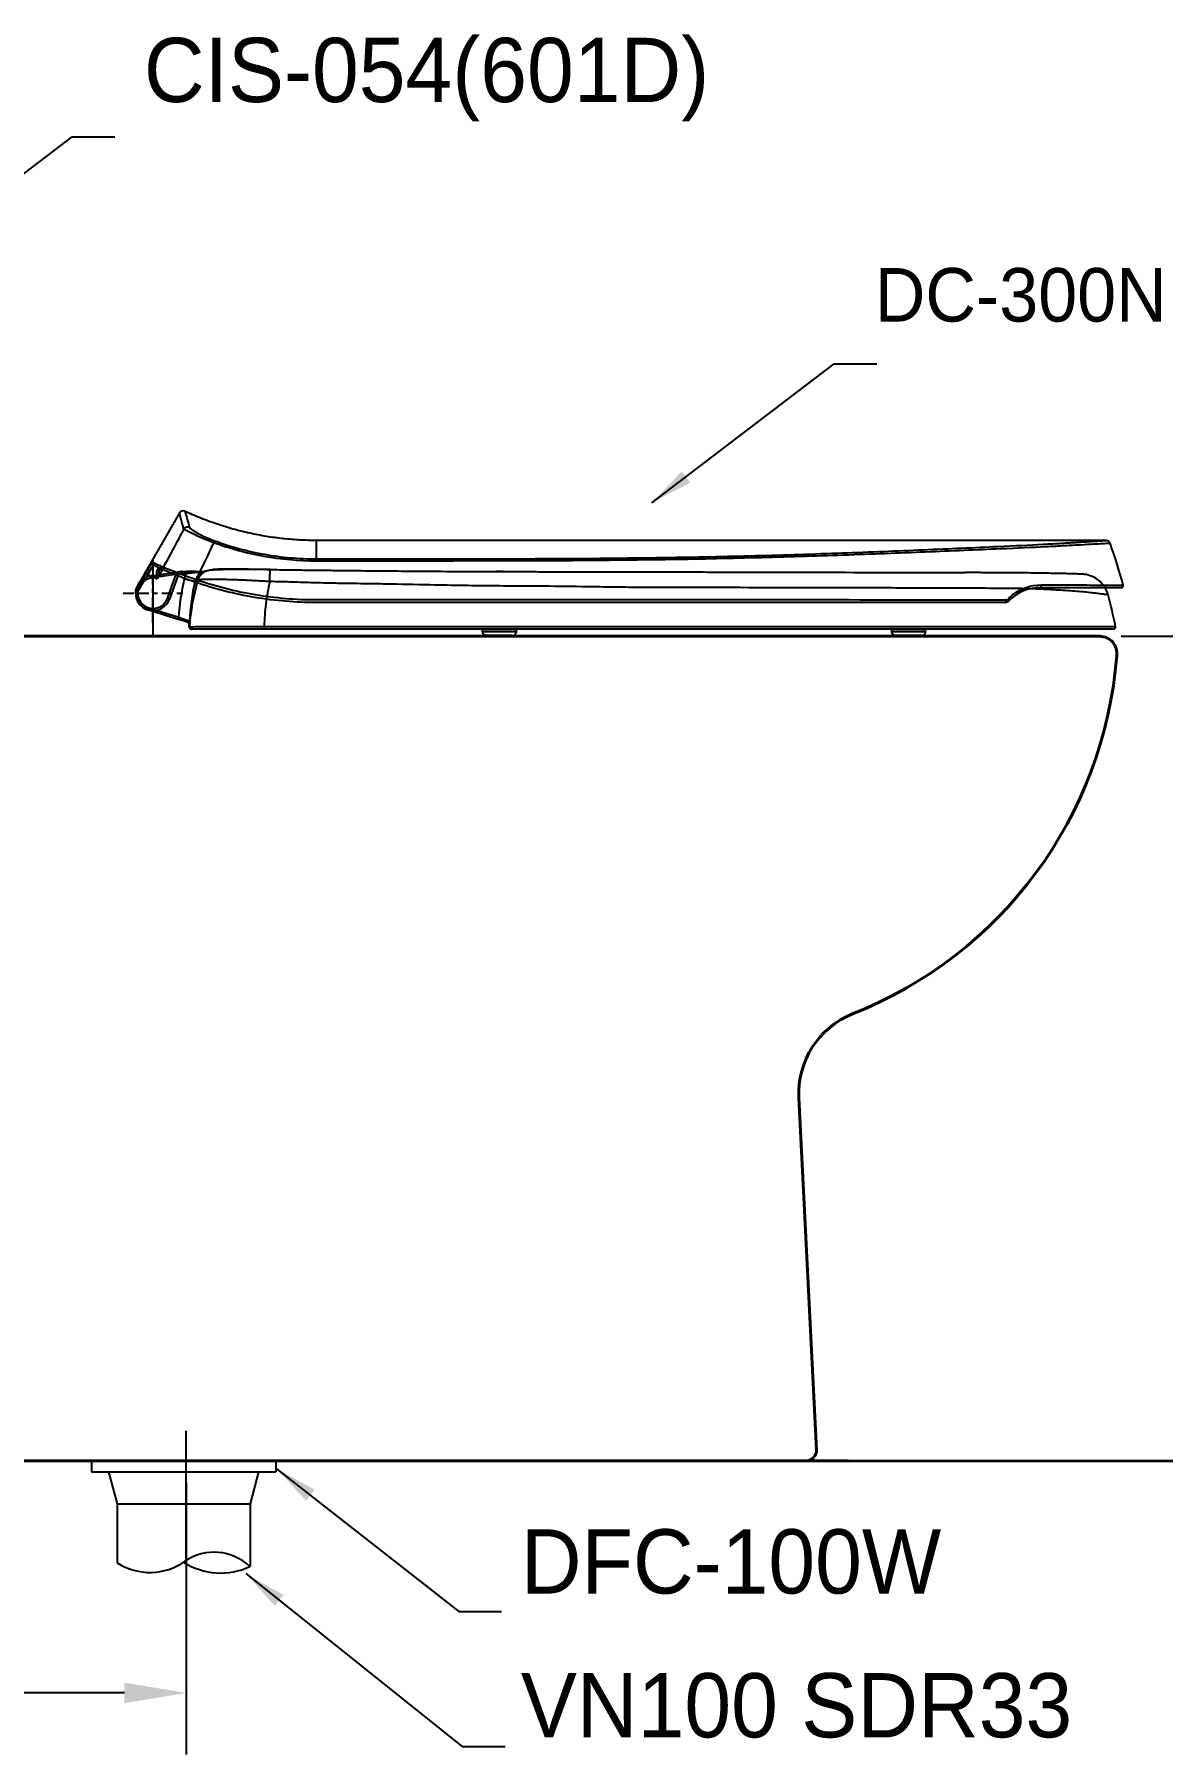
# Model space of a CAD drawing. Extents: x 66517 to 68943, y 58119 to 61550.
# Drawn here: x 67323 to 67850, y 59072 to 59875 of the extents above; entities that cross this region are included whole.
import ezdxf

# ---------------------------------------------------------------- set-up
doc = ezdxf.new("R2010")
doc.units = 0
doc.header["$MEASUREMENT"] = 0
doc.linetypes.add('BORDER', pattern=[18, 5, -2, 5, -2, 2, -2])
doc.layers.get('Defpoints').update_dxf_attribs({"linetype": 'CONTINUOUS'})
for name, color, linetype in [('1', 7, 'CONTINUOUS'), ('Dim', 4, 'CONTINUOUS'), ('MAIN', 7, 'CONTINUOUS')]:
    doc.layers.add(name, color=color, linetype=linetype)
for name, color, linetype, lineweight in [('AM_4', 40, 'CONTINUOUS', 13), ('AM_6', 2, 'CONTINUOUS', 30), ('OUTLINE', 11, 'CONTINUOUS', 40), ('Y', 202, 'CONTINUOUS', 35)]:
    doc.layers.add(name, color=color, linetype=linetype, lineweight=lineweight)
doc.styles.add('h', font='', dxfattribs={"height": 30})
doc.styles.get("Standard").update_dxf_attribs({"font": 'txt.shx', "bigfont": 'ghs.shx'})
doc.styles.get('h').set_extended_font_data('Haansoft Batang')
doc.dimstyles.new('SERIM', dxfattribs={"dimscale": 10, "dimtxt": 3, "dimasz": 2, "dimexe": 1, "dimexo": 1.5, "dimgap": 1, "dimtad": 1, "dimtoh": 1, "dimdec": 0, "dimdsep": 46, "dimtxsty": 'h', "dimcen": -0.3, "dimclrt": 2, "dimadec": 0, "dimazin": 0, "dimtfac": 1, "dimtdec": 0, "dimtmove": 1, "dimatfit": 3, "dimfxl": 0, "dimtolj": 1, "dimtzin": 0, "dimarcsym": 0})
doc.dimstyles.get("Standard").update_dxf_attribs({"dimtxt": 0.18, "dimasz": 0.18, "dimexe": 0.18, "dimexo": 0.0625, "dimgap": 0.09, "dimtad": 0, "dimtih": 1, "dimtoh": 1, "dimdec": 4, "dimzin": 0, "dimdsep": 46, "dimtxsty": 'Standard', "dimcen": 0.09, "dimadec": 0, "dimazin": 0, "dimtfac": 1, "dimtdec": 4, "dimtofl": 0, "dimtmove": 0, "dimatfit": 0, "dimfxl": 0, "dimtolj": 1, "dimtzin": 0, "dimarcsym": 0})

# ---------------------------------------------------------------- blocks, each defined once
blk = doc.blocks.new('*D9')
at = {"layer": 'Defpoints', "color": 0}
for p in [(67088.65, 59208.66), (67394.12, 59208.66), (67394.12, 59100.36)]:
    blk.add_point(p, dxfattribs=at)
at = {"layer": 'Dim', "color": 0, "lineweight": -2}
for p, q in [((67088.65, 59198.66), (67088.65, 59071.56)), ((67394.12, 59198.66), (67394.12, 59071.56)), ((67117.45, 59100.36), (67172.18, 59100.36)), ((67365.32, 59100.36), (67310.58, 59100.36))]:
    blk.add_line(p, q, dxfattribs=at)
at = {"layer": 'Dim', "color": 0}
for points in [[(67117.45, 59105.16), (67117.45, 59095.56), (67088.65, 59100.36)], [(67365.32, 59105.16), (67365.32, 59095.56), (67394.12, 59100.36)]]:
    blk.add_solid(points, dxfattribs=at)
at = {"layer": 'Dim', "color": 0, "insert": (67241.38, 59100.36), "char_height": 40, "attachment_point": 5}
blk.add_mtext('\\A1;305', dxfattribs=at)
blk = doc.blocks.new('*D17')
at = {"layer": 'Defpoints', "color": 0}
for p in [(67820.65, 59593.66), (67820.65, 59208.66), (67908.93, 59208.66)]:
    blk.add_point(p, dxfattribs=at)
at = {"layer": 'Dim', "color": 0, "lineweight": -2}
for p, q in [((67830.65, 59593.66), (67937.73, 59593.66)), ((67908.93, 59564.86), (67908.93, 59430.76)), ((67908.93, 59237.46), (67908.93, 59371.56)), ((67830.65, 59208.66), (67937.73, 59208.66))]:
    blk.add_line(p, q, dxfattribs=at)
at = {"layer": 'Dim', "color": 0}
for points in [[(67904.13, 59564.86), (67913.73, 59564.86), (67908.93, 59593.66)], [(67904.13, 59237.46), (67913.73, 59237.46), (67908.93, 59208.66)]]:
    blk.add_solid(points, dxfattribs=at)
at = {"layer": 'Dim', "color": 0, "insert": (67908.93, 59401.16), "char_height": 40, "attachment_point": 5}
blk.add_mtext('\\A1;385', dxfattribs=at)

msp = doc.modelspace()

# ---------------------------------------------------------------- linework, layer by layer
at = {"layer": '1', "color": 7}
for p, q in [((67377.43, 59621.8), (67391.85, 59624)), ((67383.1, 59624.92), (67380.59, 59620.57)), ((67381.89, 59624.83), (67382.02, 59625.04)), ((67394.37, 59623.94), (67394.35, 59622.94)), ((67370.91, 59615.48), (67375.33, 59623.14)), ((67376.2, 59622.64), (67371.78, 59614.98)), ((67376.2, 59622.64), (67375.33, 59623.14)), ((67377.43, 59621.8), (67377.58, 59620.81)), ((67391.92, 59622.99), (67377.58, 59620.81)), ((67385.36, 59611.35), (67389.33, 59622.24)), ((67390.26, 59621.87), (67386.3, 59611)), ((67370.51, 59614.09), (67371.51, 59614.06)), ((67371.78, 59614.98), (67370.91, 59615.48)), ((67386.3, 59611), (67385.36, 59611.35)), ((67376.22, 59606.06), (67376.52, 59607.02)), ((67390.47, 59601.58), (67376.22, 59606.06)), ((67376.52, 59607.02), (67390.77, 59602.54)), ((67390.47, 59601.58), (67390.77, 59602.54)), ((67378.65, 59593.66), (67382.61, 59593.68)), ((67430.57, 59598.24), (67430.57, 59597.05)), ((67778.89, 59594.05), (67778.89, 59594.05))]:
    msp.add_line(p, q, dxfattribs=at)
at = {"layer": '1', "color": 1, "linetype": 'BORDER'}
for p, q in [((67378.65, 59599.92), (67378.65, 59627.66)), ((67378.65, 59599.92), (67378.65, 59627.66)), ((67364.78, 59613.79), (67392.51, 59613.79)), ((67364.78, 59613.79), (67392.51, 59613.79))]:
    msp.add_line(p, q, dxfattribs=at)
at = {"layer": '1', "color": 7}
for centre, radius, start, end in [((67392.77, 59650.18), 2, 65.00848, 149.99122), ((67823.59, 59636.4), 2, 19.48305, 90.00007), ((67378.65, 59613.79), 8.1, 98.66682, 252.54816), ((67378.65, 59613.79), 7.1, 98.66682, 252.54816), ((67455, 59783.85), 179.44, 243.94749, 245.49801), ((67830.62, 59617.32), 1, 270, 15.33094), ((67378.65, 59613.79), 8.14, 177.86097, 340), ((67378.65, 59613.79), 7.14, 177.86097, 340), ((67396.57, 59598.05), 1, 179.40839, 270), ((67827.04, 59598.05), 1, 270, 12.43331)]:
    msp.add_arc(centre, radius, start, end, dxfattribs=at)
for points, degree in [([(67391.04, 59651.18), (67381.06, 59633.9), (67371.08, 59616.62)], 2), ([(67393.08, 59643.7), (67391.71, 59648.67), (67391.03, 59651.16), (67391.03, 59651.16)], 3), ([(67393.61, 59651.97), (67393.61, 59651.97), (67394.28, 59649.49), (67395.62, 59644.52)], 3), ([(67383.63, 59625.89), (67386.51, 59631.27), (67389.3, 59636.52), (67392, 59641.64)], 3), ([(67392, 59641.64), (67392.36, 59642.33), (67392.72, 59643.01), (67393.08, 59643.7)], 3), ([(67405.52, 59634.34), (67403.33, 59629.71), (67401.07, 59624.99), (67398.76, 59620.19)], 3), ([(67406.94, 59637.33), (67406.47, 59636.34), (67406, 59635.34), (67405.52, 59634.34)], 3), ([(67823.59, 59638.4), (67639.3, 59638.4), (67455, 59638.4)], 2), ([(67455.01, 59629.82), (67455.01, 59635.54), (67455, 59638.4), (67455, 59638.4)], 3), ([(67831.58, 59617.58), (67829.78, 59624.15), (67827.74, 59630.65), (67825.47, 59637.07)], 3), ([(67378.37, 59628.21), (67378.41, 59628.27), (67378.44, 59628.3), (67378.45, 59628.3)], 3), ([(67378.45, 59628.3), (67379.22, 59627.92), (67380.93, 59627.09), (67383.63, 59625.89)], 3), ([(67384.08, 59624.47), (67381.38, 59625.68), (67379.66, 59626.52), (67378.88, 59626.9)], 3), ([(67380.71, 59624.65), (67381.14, 59625.33), (67381.4, 59625.7), (67381.43, 59625.68)], 3), ([(67381.43, 59625.68), (67381.63, 59625.59), (67381.89, 59625.47), (67382.22, 59625.32)], 3), ([(67402.95, 59623.93), (67402.34, 59623.63), (67401.74, 59623.33)], 2), ([(67455.01, 59628.76), (67455.01, 59629.35), (67455.01, 59629.76), (67455.01, 59629.82)], 3), ([(67538.93, 59623.89), (67539.93, 59623.89), (67540.92, 59623.88), (67541.92, 59623.88)], 3), ([(67541.92, 59623.88), (67540.92, 59623.88), (67539.93, 59623.89), (67538.93, 59623.89)], 3), ([(67541.92, 59623.88), (67544.37, 59623.87), (67546.81, 59623.87), (67549.26, 59623.86)], 3), ([(67548.32, 59629.9), (67571.47, 59629.92), (67594.6, 59630.11), (67617.46, 59630.45)], 3), ([(67617.72, 59629.42), (67594.8, 59629.07), (67571.55, 59628.88), (67548.32, 59628.85)], 3), ([(67370.51, 59614.09), (67370.55, 59615.04), (67370.78, 59615.89), (67370.78, 59615.89)], 3), ([(67386.64, 59623.36), (67386.65, 59623.36), (67386.66, 59623.35), (67386.67, 59623.35)], 3), ([(67386.67, 59623.35), (67386.78, 59623.3), (67387.08, 59623.17), (67387.59, 59622.96)], 3), ([(67390.77, 59602.54), (67391.14, 59608.55), (67392.02, 59614.51), (67393.4, 59620.38)], 3), ([(67394.35, 59622.94), (67393.54, 59622.96), (67392.73, 59622.98), (67391.92, 59622.99)], 3), ([(67393.4, 59620.38), (67393.61, 59621.28), (67393.93, 59622.13), (67394.35, 59622.94)], 3), ([(67398.27, 59619.24), (67396.84, 59613.16), (67395.98, 59606.96), (67395.68, 59600.73)], 3), ([(67395.82, 59598.12), (67396.33, 59605.48), (67397.63, 59612.75), (67399.64, 59619.78)], 3), ([(67398.54, 59618.8), (67398.67, 59618.76), (67398.8, 59618.71), (67398.93, 59618.67)], 3), ([(67749.64, 59623.41), (67751.43, 59623.41), (67753.21, 59623.41), (67754.97, 59623.4)], 3), ([(67754.97, 59623.4), (67755.95, 59623.4), (67756.93, 59623.4), (67757.88, 59623.4)], 3), ([(67761.04, 59616.09), (67759.18, 59616.1), (67757.31, 59616.1), (67755.41, 59616.11)], 3), ([(67773.66, 59616.04), (67769.56, 59616.05), (67765.36, 59616.07), (67761.04, 59616.09)], 3), ([(67779.95, 59612.95), (67783.87, 59616.12), (67788.56, 59617.65), (67793.27, 59617.65)], 3), ([(67821.9, 59618.06), (67821.39, 59618.66), (67820.82, 59619.22), (67820.2, 59619.73)], 3), ([(67824.53, 59613), (67824.18, 59614.33), (67823.58, 59615.7), (67822.73, 59616.96)], 3), ([(67550.17, 59610.78), (67573.7, 59610.78), (67597.21, 59610.79), (67620.46, 59610.79)], 3), ([(67620.31, 59609.41), (67597.11, 59609.41), (67573.65, 59609.41), (67550.17, 59609.41)], 3), ([(67779.97, 59611.85), (67779.28, 59611.3), (67778.63, 59610.69), (67778.01, 59610.04)], 3), ([(67779.78, 59611.7), (67779.85, 59611.76), (67779.93, 59611.82), (67780, 59611.88)], 3), ([(67828.02, 59598.26), (67826.93, 59603.19), (67825.82, 59608.12), (67824.53, 59613)], 3), ([(67394.91, 59600.19), (67393.79, 59600.54), (67392.15, 59601.05), (67390.47, 59601.58)], 3), ([(67390.77, 59602.54), (67392.16, 59602.03), (67393.53, 59601.52), (67394.46, 59601.18)], 3), ([(67395.61, 59599.2), (67395.63, 59599.63), (67395.32, 59600.06), (67394.91, 59600.19)], 3), ([(67395.06, 59600.14), (67395.32, 59599.99), (67395.49, 59599.7)], 2), ([(67395.55, 59599.53), (67395.52, 59599.61), (67395.48, 59599.69), (67395.43, 59599.77)], 3), ([(67395.6, 59599.21), (67395.6, 59599.38), (67395.56, 59599.55), (67395.48, 59599.7)], 3), ([(67395.63, 59600.35), (67395.61, 59599.59), (67395.59, 59598.83), (67395.58, 59598.07)], 3), ([(67395.64, 59599.96), (67395.63, 59599.7), (67395.62, 59599.45), (67395.62, 59599.2)], 3), ([(67395.68, 59600.73), (67395.67, 59600.47), (67395.65, 59600.21), (67395.64, 59599.96)], 3), ([(67395.57, 59598.06), (67395.57, 59598.33), (67395.57, 59598.61), (67395.58, 59598.88)], 3), ([(67395.6, 59599.21), (67395.6, 59599.21), (67395.59, 59599.21), (67395.59, 59599.21)], 3), ([(67395.62, 59599.2), (67395.61, 59599.2), (67395.61, 59599.2), (67395.61, 59599.2)], 3), ([(67532.54, 59595.98), (67532.54, 59596.31), (67532.54, 59596.64), (67532.54, 59596.98)], 3), ([(67548.35, 59595.98), (67548.35, 59596.48), (67548.35, 59596.98)], 2), ([(67551.06, 59598.24), (67574.31, 59598.25), (67597.54, 59598.25), (67620.5, 59598.25)], 3), ([(67620.35, 59597.05), (67597.44, 59597.05), (67574.26, 59597.05), (67551.06, 59597.05)], 3), ([(67723.53, 59595.98), (67723.53, 59596.31), (67723.53, 59596.64), (67723.53, 59596.98)], 3), ([(67739.34, 59595.98), (67739.34, 59596.48), (67739.34, 59596.98)], 2)]:
    msp.add_open_spline(points, degree=degree, dxfattribs=at)
for points, knots in [([(67455, 59638.4), (67452.42, 59638.4), (67447.23, 59638.54), (67439.42, 59639.17), (67431.58, 59640.23), (67423.75, 59641.73), (67415.96, 59643.66), (67408.25, 59646.04), (67400.78, 59648.81), (67395.95, 59650.91), (67393.62, 59652)], [0, 0, 0, 0, 0.122297, 0.245928, 0.370731, 0.496537, 0.623166, 0.750433, 0.878145, 1, 1, 1, 1]), ([(67406.94, 59637.33), (67402.76, 59638.87), (67399.22, 59640.45), (67394.53, 59642.74), (67393.3, 59643.47), (67393.08, 59643.7)], [0, 0, 0, 0, 0.5, 0.5, 1, 1, 1, 1]), ([(67395.62, 59644.52), (67395.72, 59644.14), (67396.68, 59643.35), (67400.66, 59641.09), (67403.78, 59639.59), (67407.59, 59638.2)], [0, 0, 0, 0, 0.5, 0.5, 1, 1, 1, 1]), ([(67455.01, 59628.76), (67446.71, 59628.75), (67438.45, 59629.5), (67422.41, 59632.38), (67414.58, 59634.52), (67406.94, 59637.33)], [0, 0, 0, 0, 0.5, 0.5, 1, 1, 1, 1]), ([(67407.59, 59638.2), (67415.12, 59635.45), (67422.85, 59633.36), (67434.72, 59631.25), (67438.72, 59630.71), (67446.82, 59630), (67450.98, 59629.82), (67455.01, 59629.82)], [0, 0, 0, 0, 0.5, 0.5, 0.75, 0.75, 1, 1, 1, 1]), ([(67617.46, 59630.45), (67631.8, 59630.66), (67645.9, 59630.96), (67673.61, 59631.69), (67687.16, 59632.12), (67713.42, 59633.06), (67726.16, 59633.57), (67750.46, 59634.59), (67762.07, 59635.11), (67773.12, 59635.61)], [0, 0, 0, 0, 0.25, 0.25, 0.5, 0.5, 0.75, 0.75, 1, 1, 1, 1]), ([(67774.27, 59634.45), (67768.75, 59634.22), (67763.01, 59633.97), (67751.34, 59633.48), (67745.36, 59633.23), (67727.03, 59632.49), (67714.21, 59631.99), (67687.81, 59631.07), (67674.17, 59630.65), (67646.31, 59629.93), (67632.14, 59629.63), (67617.72, 59629.42)], [0, 0, 0, 0, 0.125, 0.125, 0.25, 0.25, 0.5, 0.5, 0.75, 0.75, 1, 1, 1, 1]), ([(67773.12, 59635.61), (67780.91, 59635.96), (67787.9, 59636.31), (67797.18, 59636.81), (67800.07, 59636.97), (67805.44, 59637.28), (67807.9, 59637.42), (67814.46, 59637.82), (67817.82, 59638.03), (67821.26, 59638.25), (67822.14, 59638.31), (67823.29, 59638.38), (67823.59, 59638.4), (67823.59, 59638.4)], [0, 0, 0, 0, 0.25, 0.25, 0.375, 0.375, 0.5, 0.5, 0.75, 0.75, 0.875, 0.875, 1, 1, 1, 1]), ([(67825.47, 59637.07), (67825.47, 59637.07), (67825.17, 59637.05), (67824, 59636.98), (67823.11, 59636.93), (67819.62, 59636.73), (67816.21, 59636.53), (67809.55, 59636.16), (67807.05, 59636.03), (67801.61, 59635.74), (67798.67, 59635.59), (67789.26, 59635.12), (67782.15, 59634.78), (67774.27, 59634.45)], [0, 0, 0, 0, 0.125, 0.125, 0.25, 0.25, 0.5, 0.5, 0.625, 0.625, 0.75, 0.75, 1, 1, 1, 1]), ([(67375.33, 59623.14), (67376.12, 59624.51), (67376.91, 59625.85), (67377.92, 59627.53), (67378.24, 59628.03), (67378.37, 59628.21)], [0, 0, 0, 0, 0.56676, 0.56676, 1, 1, 1, 1]), ([(67378.88, 59626.9), (67378.84, 59626.91), (67378.54, 59626.45), (67377.55, 59624.88), (67376.87, 59623.78), (67376.2, 59622.64)], [0, 0, 0, 0, 0.5, 0.5, 1, 1, 1, 1]), ([(67380.59, 59620.57), (67380.51, 59621.33), (67380.43, 59622.09), (67380.4, 59623.53), (67380.43, 59624.21), (67380.71, 59624.65)], [0, 0, 0, 0, 0.5, 0.5, 1, 1, 1, 1]), ([(67381.89, 59624.83), (67381.77, 59624.63), (67381.67, 59624.4), (67381.42, 59623.78), (67381.29, 59623.35), (67381, 59622.31), (67380.84, 59621.67), (67380.66, 59620.88), (67380.63, 59620.73), (67380.59, 59620.58), (67380.59, 59620.57), (67380.59, 59620.57)], [0, 0, 0, 0, 0.173372, 0.173372, 0.471385, 0.471385, 0.89831, 0.89831, 0.996626, 0.996626, 1, 1, 1, 1]), ([(67381.96, 59624.93), (67382, 59625.01), (67382.09, 59625.15), (67382.17, 59625.28), (67382.21, 59625.34)], [0, 0, 0, 0, 0.469631, 1, 1, 1, 1]), ([(67383.63, 59625.89), (67383.96, 59625.83), (67385.48, 59625.21), (67390.77, 59623.12), (67394.56, 59621.65), (67398.76, 59620.19)], [0, 0, 0, 0, 0.5, 0.5, 1, 1, 1, 1]), ([(67398.44, 59618.83), (67394.42, 59620.21), (67390.8, 59621.63), (67385.78, 59623.71), (67384.37, 59624.35), (67384.08, 59624.47)], [0, 0, 0, 0, 0.5, 0.5, 1, 1, 1, 1]), ([(67391.92, 59622.99), (67391.92, 59623), (67391.92, 59623), (67391.91, 59623.08), (67391.91, 59623.15), (67391.9, 59623.33), (67391.89, 59623.43), (67391.88, 59623.62), (67391.87, 59623.71), (67391.86, 59623.85), (67391.86, 59623.9), (67391.86, 59623.98), (67391.85, 59624), (67391.85, 59624)], [0, 0, 0, 0, 0.009719, 0.009719, 0.142864, 0.142864, 0.357904, 0.357904, 0.572168, 0.572168, 0.786073, 0.786073, 1, 1, 1, 1]), ([(67391.85, 59624), (67392.52, 59623.98), (67393.19, 59623.97), (67394.03, 59623.95), (67394.2, 59623.94), (67394.37, 59623.94)], [0, 0, 0, 0, 0.793321, 0.793321, 1, 1, 1, 1]), ([(67402.51, 59623.73), (67402.3, 59623.72), (67402.09, 59623.71), (67401.13, 59623.62), (67400.37, 59623.52), (67398, 59623.23), (67396.24, 59623.04), (67394.35, 59622.94)], [0, 0, 0, 0, 0.085207, 0.085207, 0.390138, 0.390138, 1, 1, 1, 1]), ([(67402.77, 59623.79), (67402.55, 59623.8), (67402.33, 59623.8), (67401.4, 59623.81), (67400.65, 59623.82), (67398.25, 59623.86), (67396.37, 59623.89), (67394.37, 59623.94)], [0, 0, 0, 0, 0.098353, 0.098353, 0.398902, 0.398902, 1, 1, 1, 1]), ([(67394.37, 59623.94), (67396.37, 59623.89), (67398.25, 59623.86), (67400.65, 59623.82), (67401.4, 59623.81), (67402.33, 59623.8), (67402.55, 59623.8), (67402.77, 59623.79)], [0, 0, 0, 0, 0.601098, 0.601098, 0.901647, 0.901647, 1, 1, 1, 1]), ([(67433.32, 59624.74), (67431.31, 59624.77), (67427.42, 59624.82), (67421.8, 59624.85), (67416.75, 59624.85), (67412.35, 59624.8), (67408.74, 59624.71), (67405.94, 59624.55), (67403.98, 59624.31), (67403.21, 59624.07), (67402.95, 59623.93)], [0, 0, 0, 0, 0.134719, 0.265473, 0.393784, 0.518942, 0.64233, 0.763138, 0.882596, 1, 1, 1, 1]), ([(67433.33, 59624.82), (67432.46, 59624.83), (67430.74, 59624.86), (67428.18, 59624.88), (67425.69, 59624.91), (67422.45, 59624.94), (67418.6, 59624.96), (67414.52, 59624.97), (67411.12, 59624.96), (67408.57, 59624.93), (67406.87, 59624.88), (67406.59, 59624.83), (67406.45, 59624.8)], [0, 0, 0, 0, 0.063084, 0.125388, 0.187282, 0.249145, 0.373717, 0.498081, 0.622847, 0.748204, 0.873956, 1, 1, 1, 1]), ([(67433.33, 59624.82), (67436.3, 59624.78), (67441.85, 59624.71), (67450.29, 59624.6), (67458.43, 59624.5), (67463.98, 59624.44), (67466.65, 59624.41)], [0, 0, 0, 0, 0.267477, 0.500007, 0.760064, 1, 1, 1, 1]), ([(67455.01, 59629.82), (67470.56, 59629.83), (67486.11, 59629.85), (67517.22, 59629.87), (67532.77, 59629.88), (67548.32, 59629.9)], [0, 0, 0, 0, 0.5, 0.5, 1, 1, 1, 1]), ([(67548.32, 59628.85), (67532.77, 59628.83), (67517.22, 59628.82), (67486.12, 59628.79), (67470.57, 59628.77), (67455.01, 59628.76)], [0, 0, 0, 0, 0.5, 0.5, 1, 1, 1, 1]), ([(67466.65, 59624.41), (67471.43, 59624.36), (67480.79, 59624.26), (67494.56, 59624.14), (67510.43, 59624.02), (67525.16, 59623.94), (67535.49, 59623.9), (67538.93, 59623.89)], [0, 0, 0, 0, 0.198329, 0.388612, 0.571475, 0.857209, 1, 1, 1, 1]), ([(67549.26, 59623.86), (67552.08, 59623.86), (67557.73, 59623.84), (67569, 59623.82), (67583.9, 59623.78), (67600.71, 59623.75), (67611.85, 59623.73), (67616.6, 59623.72)], [0, 0, 0, 0, 0.125142, 0.250178, 0.500113, 0.787261, 1, 1, 1, 1]), ([(67616.6, 59623.72), (67627.88, 59623.7), (67639.01, 59623.68), (67660.97, 59623.63), (67671.82, 59623.61), (67703.53, 59623.53), (67723.78, 59623.47), (67742.47, 59623.43)], [0, 0, 0, 0, 0.25, 0.25, 0.5, 0.5, 1, 1, 1, 1]), ([(67371.08, 59616.61), (67371.05, 59616.56), (67370.98, 59616.43), (67370.89, 59616.23), (67370.84, 59616.08), (67370.82, 59616.02), (67370.82, 59616.01)], [0, 0, 0, 0, 0.288268, 0.680678, 0.983774, 1, 1, 1, 1]), ([(67371.08, 59616.62), (67371.08, 59616.62), (67371.08, 59616.62), (67371.08, 59616.62), (67371.07, 59616.57), (67371.03, 59616.42), (67371.01, 59616.33), (67370.95, 59616.03), (67370.92, 59615.76), (67370.91, 59615.48)], [0, 0, 0, 0, 0.000399, 0.000399, 0.298262, 0.298262, 0.528278, 0.528278, 1, 1, 1, 1]), ([(67398.27, 59619.24), (67398.26, 59619.24), (67397.73, 59619.36), (67395.93, 59619.79), (67394.67, 59620.08), (67393.4, 59620.38)], [0, 0, 0, 0, 0.5, 0.5, 1, 1, 1, 1]), ([(67401.8, 59623.35), (67401.3, 59623.15), (67400.83, 59622.88), (67399.33, 59621.72), (67398.57, 59620.55), (67398.27, 59619.24)], [0, 0, 0, 0, 0.28878, 0.28878, 1, 1, 1, 1]), ([(67399.03, 59619.57), (67398.92, 59619.48), (67398.68, 59619.29), (67398.43, 59619.2), (67398.32, 59619.23), (67398.27, 59619.24)], [0, 0, 0, 0, 0.316728, 0.650001, 1, 1, 1, 1]), ([(67455, 59609.41), (67445.27, 59609.41), (67435.69, 59610.22), (67416.83, 59613.37), (67407.55, 59615.71), (67398.44, 59618.83)], [0, 0, 0, 0, 0.5, 0.5, 1, 1, 1, 1]), ([(67398.76, 59620.19), (67407.82, 59617.07), (67417.05, 59614.73), (67435.8, 59611.58), (67445.32, 59610.77), (67455.01, 59610.77)], [0, 0, 0, 0, 0.5, 0.5, 1, 1, 1, 1]), ([(67399.64, 59619.78), (67399.59, 59619.75), (67399.46, 59619.68), (67399.3, 59619.67), (67399.16, 59619.65), (67399.07, 59619.59), (67399.03, 59619.57)], [0, 0, 0, 0, 0.221728, 0.500088, 0.828974, 1, 1, 1, 1]), ([(67433.22, 59619.22), (67432.21, 59619.27), (67430.17, 59619.39), (67427.1, 59619.56), (67424.03, 59619.71), (67420.98, 59619.84), (67417.98, 59619.96), (67415.08, 59620.06), (67412.31, 59620.14), (67409.72, 59620.19), (67407.33, 59620.23), (67405.2, 59620.23), (67403.36, 59620.21), (67401.84, 59620.16), (67400.7, 59620.07), (67399.91, 59619.95), (67399.73, 59619.84), (67399.64, 59619.78)], [0, 0, 0, 0, 0.058397, 0.118023, 0.178854, 0.240872, 0.304064, 0.368425, 0.43395, 0.500641, 0.568499, 0.637528, 0.707727, 0.779091, 0.851609, 0.925256, 1, 1, 1, 1]), ([(67433.22, 59619.22), (67432.4, 59615.82), (67431.77, 59612.37), (67430.88, 59605.35), (67430.6, 59601.8), (67430.57, 59598.24)], [0, 0, 0, 0, 0.5, 0.5, 1, 1, 1, 1]), ([(67466.56, 59618.35), (67464.22, 59618.4), (67458.66, 59618.49), (67449.83, 59618.77), (67441.06, 59619.06), (67435.5, 59619.17), (67433.22, 59619.22)], [0, 0, 0, 0, 0.211098, 0.500018, 0.794863, 1, 1, 1, 1]), ([(67549.24, 59617.1), (67545.41, 59617.12), (67536.98, 59617.16), (67523.2, 59617.35), (67506.36, 59617.65), (67490.68, 59617.98), (67476.9, 59618.23), (67470.01, 59618.31), (67466.56, 59618.35)], [0, 0, 0, 0, 0.139089, 0.305769, 0.500007, 0.750024, 0.875, 1, 1, 1, 1]), ([(67618.1, 59616.38), (67615.17, 59616.39), (67608.45, 59616.42), (67597, 59616.55), (67581.81, 59616.77), (67565.59, 59617.02), (67554.07, 59617.07), (67549.24, 59617.1)], [0, 0, 0, 0, 0.128527, 0.295249, 0.500166, 0.790438, 1, 1, 1, 1]), ([(67748.02, 59616.14), (67738.34, 59616.17), (67728.32, 59616.2), (67707.6, 59616.27), (67696.91, 59616.3), (67664.19, 59616.37), (67641.33, 59616.39), (67618.1, 59616.38)], [0, 0, 0, 0, 0.25, 0.25, 0.5, 0.5, 1, 1, 1, 1]), ([(67742.47, 59623.43), (67742.47, 59623.43), (67742.47, 59623.43), (67743.41, 59623.43), (67744.35, 59623.43), (67746.01, 59623.42), (67746.74, 59623.42), (67748.19, 59623.42), (67748.91, 59623.42), (67749.64, 59623.41), (67749.64, 59623.41), (67749.64, 59623.41)], [0, 0, 0, 0, 0.000007, 0.000007, 0.389045, 0.389045, 0.694529, 0.694529, 0.999993, 0.999993, 1, 1, 1, 1]), ([(67755.41, 59616.11), (67754.67, 59616.11), (67753.92, 59616.12), (67752.42, 59616.12), (67751.67, 59616.12), (67749.95, 59616.13), (67748.99, 59616.13), (67748.02, 59616.14)], [0, 0, 0, 0, 0.305481, 0.305481, 0.610959, 0.610959, 1, 1, 1, 1]), ([(67767.47, 59623.37), (67766.34, 59623.37), (67764.15, 59623.38), (67760.98, 59623.39), (67758.91, 59623.4), (67757.89, 59623.4), (67757.87, 59623.4)], [0, 0, 0, 0, 0.358128, 0.690293, 0.991787, 1, 1, 1, 1]), ([(67813.22, 59622.62), (67813.17, 59622.62), (67812.96, 59622.64), (67812.35, 59622.67), (67811.19, 59622.71), (67809.44, 59622.77), (67807.11, 59622.85), (67804.23, 59622.93), (67800.85, 59623.01), (67796.97, 59623.08), (67792.49, 59623.16), (67787.3, 59623.23), (67781.39, 59623.29), (67774.76, 59623.33), (67769.92, 59623.36), (67767.39, 59623.37)], [0, 0, 0, 0, 0.040411, 0.108997, 0.185067, 0.265611, 0.347355, 0.427603, 0.50478, 0.581636, 0.660818, 0.74252, 0.826769, 0.912996, 1, 1, 1, 1]), ([(67824.53, 59613), (67824.5, 59613), (67824.46, 59613.01), (67824.05, 59613.07), (67823.39, 59613.17), (67822.4, 59613.3), (67820.72, 59613.52), (67817.4, 59613.93), (67811.38, 59614.52), (67803.39, 59615.12), (67795.4, 59615.57), (67788.14, 59615.83), (67781.04, 59616), (67776.07, 59616.02), (67773.66, 59616.04)], [0, 0, 0, 0, 0.047211, 0.095927, 0.146139, 0.197831, 0.250979, 0.350908, 0.50117, 0.646345, 0.750258, 0.8387, 0.921965, 1, 1, 1, 1]), ([(67792.57, 59616.32), (67790.34, 59616.32), (67788.12, 59615.95), (67783.88, 59614.47), (67781.85, 59613.38), (67779.97, 59611.85)], [0, 0, 0, 0, 0.5, 0.5, 1, 1, 1, 1]), ([(67830.62, 59616.32), (67830.62, 59616.32), (67829.76, 59616.32), (67826.45, 59616.32), (67824, 59616.32), (67817.47, 59616.32), (67813.42, 59616.32), (67804.02, 59616.32), (67798.64, 59616.32), (67792.57, 59616.32)], [0, 0, 0, 0, 0.25, 0.25, 0.5, 0.5, 0.75, 0.75, 1, 1, 1, 1]), ([(67793.27, 59617.65), (67799.39, 59617.64), (67804.8, 59617.63), (67814.27, 59617.62), (67818.34, 59617.61), (67824.92, 59617.6), (67827.39, 59617.59), (67830.72, 59617.59), (67831.58, 59617.58), (67831.58, 59617.58)], [0, 0, 0, 0, 0.25, 0.25, 0.5, 0.5, 0.75, 0.75, 1, 1, 1, 1]), ([(67817.95, 59621.22), (67816.81, 59621.8), (67815.6, 59622.22), (67813.94, 59622.54), (67813.5, 59622.6), (67813.05, 59622.63)], [0, 0, 0, 0, 0.731546, 0.731546, 1, 1, 1, 1]), ([(67823.01, 59616.52), (67822.96, 59616.6), (67822.79, 59616.88), (67822.48, 59617.31), (67822.02, 59617.88), (67821.47, 59618.45), (67820.97, 59618.92), (67820.54, 59619.3), (67820.32, 59619.48), (67820.15, 59619.63), (67820.02, 59619.73), (67819.9, 59619.83), (67819.72, 59619.98), (67819.44, 59620.2), (67819.13, 59620.45), (67818.72, 59620.75), (67818.36, 59621), (67818.1, 59621.14), (67818, 59621.19)], [0, 0, 0, 0, 0.03113, 0.11787, 0.242645, 0.360953, 0.455417, 0.482106, 0.503951, 0.513552, 0.522771, 0.532182, 0.542417, 0.567486, 0.622482, 0.704248, 0.86265, 1, 1, 1, 1]), ([(67820.8, 59619.2), (67820.72, 59619.27), (67820.51, 59619.47), (67820.3, 59619.65), (67820.18, 59619.75), (67820.15, 59619.78)], [0, 0, 0, 0, 0.23732, 0.756244, 1, 1, 1, 1]), ([(67370.51, 59614.09), (67370.52, 59614.43), (67370.59, 59614.77), (67370.72, 59615.08), (67370.77, 59615.22), (67370.84, 59615.35), (67370.91, 59615.48)], [0, 0, 0, 0, 0.695533, 0.695533, 0.695533, 1, 1, 1, 1]), ([(67371.78, 59614.98), (67371.73, 59614.9), (67371.68, 59614.81), (67371.56, 59614.51), (67371.52, 59614.28), (67371.51, 59614.06)], [0, 0, 0, 0, 0.304457, 0.304457, 1, 1, 1, 1]), ([(67550.17, 59609.41), (67534.31, 59609.41), (67518.45, 59609.41), (67486.73, 59609.41), (67470.87, 59609.41), (67455, 59609.41)], [0, 0, 0, 0, 0.5, 0.5, 1, 1, 1, 1]), ([(67455.01, 59610.77), (67455.67, 59610.77), (67456.34, 59610.77), (67459.67, 59610.77), (67462.34, 59610.77), (67475.67, 59610.78), (67486.34, 59610.78), (67514.73, 59610.78), (67532.45, 59610.78), (67550.17, 59610.78)], [0, 0, 0, 0, 0.021016, 0.021016, 0.105081, 0.105081, 0.441341, 0.441341, 1, 1, 1, 1]), ([(67776.55, 59609.41), (67765.44, 59609.41), (67753.76, 59609.41), (67729.29, 59609.41), (67716.47, 59609.41), (67690.14, 59609.41), (67676.53, 59609.41), (67648.77, 59609.41), (67634.66, 59609.41), (67620.31, 59609.41)], [0, 0, 0, 0, 0.25, 0.25, 0.5, 0.5, 0.75, 0.75, 1, 1, 1, 1]), ([(67620.46, 59610.79), (67649.11, 59610.78), (67677.24, 59610.78), (67730.01, 59610.76), (67754.88, 59610.74), (67777.16, 59610.72)], [0, 0, 0, 0, 0.5, 0.5, 1, 1, 1, 1]), ([(67778.01, 59610.04), (67777.84, 59609.85), (67777.63, 59609.71), (67777.36, 59609.58), (67777.31, 59609.55), (67777.03, 59609.45), (67776.79, 59609.41), (67776.55, 59609.41)], [0, 0, 0, 0, 0.457714, 0.457714, 0.562429, 0.562429, 1, 1, 1, 1]), ([(67777.16, 59610.72), (67777.29, 59610.72), (67777.41, 59610.74), (67777.66, 59610.84), (67777.79, 59610.92), (67777.89, 59611.04)], [0, 0, 0, 0, 0.43383, 0.43383, 1, 1, 1, 1]), ([(67777.89, 59611.04), (67778.55, 59611.73), (67779.24, 59612.37), (67779.95, 59612.95), (67779.95, 59612.95), (67779.95, 59612.95)], [0, 0, 0, 0, 0.999984, 0.999984, 1, 1, 1, 1]), ([(67394.46, 59601.18), (67394.42, 59600.95), (67394.45, 59600.73), (67394.61, 59600.37), (67394.75, 59600.24), (67394.91, 59600.19)], [0, 0, 0, 0, 0.5, 0.5, 1, 1, 1, 1]), ([(67394.46, 59601.18), (67394.65, 59601.11), (67395.02, 59600.97), (67395.4, 59600.83), (67395.63, 59600.74), (67395.66, 59600.73), (67395.68, 59600.73)], [0, 0, 0, 0, 0.263787, 0.517961, 0.763144, 1, 1, 1, 1]), ([(67395.48, 59599.7), (67395.46, 59599.74), (67395.44, 59599.78), (67395.29, 59599.99), (67395.1, 59600.13), (67394.9, 59600.19)], [0, 0, 0, 0, 0.176383, 0.176383, 1, 1, 1, 1]), ([(67395.64, 59599.96), (67395.64, 59599.96), (67395.63, 59599.96), (67395.61, 59599.97), (67395.58, 59599.97), (67395.53, 59599.98), (67395.48, 59600), (67395.41, 59600.02), (67395.34, 59600.04), (67395.22, 59600.08), (67395.08, 59600.13), (67394.97, 59600.17), (67394.91, 59600.19)], [0, 0, 0, 0, 0.125, 0.25, 0.25, 0.375, 0.5, 0.5, 0.625, 0.75, 0.875, 1, 1, 1, 1]), ([(67395.62, 59599.96), (67395.62, 59599.96), (67395.6, 59599.97), (67395.55, 59599.98), (67395.53, 59599.99), (67395.5, 59599.99)], [0, 0, 0, 0, 0.652077, 0.652077, 1, 1, 1, 1]), ([(67395.57, 59598.06), (67395.57, 59598.06), (67395.57, 59598.06), (67395.64, 59598.09), (67395.69, 59598.1), (67395.82, 59598.12)], [0, 0, 0, 0, 0.570811, 0.570811, 1, 1, 1, 1]), ([(67395.61, 59599.2), (67395.61, 59599.2), (67395.61, 59599.2), (67395.6, 59599.21), (67395.6, 59599.21), (67395.6, 59599.21)], [0, 0, 0, 0, 0.499609, 0.499609, 1, 1, 1, 1]), ([(67395.82, 59598.12), (67395.85, 59598.13), (67396.77, 59598.15), (67400.22, 59598.18), (67402.79, 59598.19), (67407.57, 59598.21), (67409.34, 59598.22), (67413.11, 59598.22), (67415.1, 59598.23), (67419.3, 59598.24), (67421.52, 59598.24), (67426, 59598.24), (67428.27, 59598.24), (67430.57, 59598.24)], [0, 0, 0, 0, 0.25, 0.25, 0.5, 0.5, 0.625, 0.625, 0.75, 0.75, 0.875, 0.875, 1, 1, 1, 1]), ([(67430.57, 59597.05), (67426.1, 59597.05), (67421.71, 59597.05), (67415.58, 59597.05), (67413.64, 59597.05), (67409.98, 59597.05), (67408.25, 59597.05), (67403.59, 59597.05), (67401.09, 59597.05), (67397.74, 59597.05), (67396.84, 59597.05), (67396.82, 59597.05)], [0, 0, 0, 0, 0.25, 0.25, 0.375, 0.375, 0.5, 0.5, 0.75, 0.75, 1, 1, 1, 1]), ([(67430.57, 59598.24), (67431.23, 59598.24), (67431.9, 59598.24), (67435.23, 59598.24), (67437.9, 59598.24), (67451.23, 59598.24), (67461.9, 59598.24), (67498.73, 59598.24), (67524.9, 59598.24), (67551.06, 59598.24)], [0, 0, 0, 0, 0.016599, 0.016599, 0.082993, 0.082993, 0.348569, 0.348569, 1, 1, 1, 1]), ([(67551.06, 59597.05), (67530.98, 59597.05), (67510.89, 59597.05), (67470.73, 59597.05), (67450.65, 59597.05), (67430.57, 59597.05)], [0, 0, 0, 0, 0.5, 0.5, 1, 1, 1, 1]), ([(67532.54, 59595.98), (67533.16, 59595.98), (67533.96, 59595.98), (67535.81, 59595.98), (67536.87, 59595.98), (67540.16, 59595.98), (67542.55, 59595.98), (67545.37, 59595.98), (67546.2, 59595.98), (67547.48, 59595.98), (67547.93, 59595.98), (67548.28, 59595.98), (67548.35, 59595.98), (67548.35, 59595.98)], [0, 0, 0, 0, 0.153759, 0.153759, 0.307518, 0.307518, 0.615035, 0.615035, 0.768794, 0.768794, 0.922553, 0.922553, 1, 1, 1, 1]), ([(67534.22, 59593.98), (67533.78, 59593.98), (67533.34, 59594.19), (67532.72, 59594.93), (67532.54, 59595.45), (67532.54, 59595.98)], [0, 0, 0, 0, 0.5, 0.5, 1, 1, 1, 1]), ([(67546.35, 59593.98), (67546.35, 59593.98), (67546.3, 59593.98), (67545.85, 59593.98), (67544.8, 59593.98), (67541.91, 59593.98), (67540.09, 59593.98), (67536.68, 59593.98), (67535.17, 59593.98), (67534.22, 59593.98)], [0, 0, 0, 0, 0.076779, 0.076779, 0.384519, 0.384519, 0.69226, 0.69226, 1, 1, 1, 1]), ([(67546.33, 59593.98), (67546.52, 59593.98), (67546.81, 59594.01), (67547.29, 59594.19), (67547.74, 59594.49), (67548.08, 59594.93), (67548.3, 59595.43), (67548.35, 59595.76), (67548.35, 59595.98)], [0, 0, 0, 0, 0.174575, 0.278766, 0.484765, 0.686831, 0.798219, 1, 1, 1, 1]), ([(67776.84, 59597.05), (67765.82, 59597.05), (67754.21, 59597.05), (67729.86, 59597.05), (67717.04, 59597.05), (67690.61, 59597.05), (67676.95, 59597.05), (67649.02, 59597.05), (67634.81, 59597.05), (67620.35, 59597.05)], [0, 0, 0, 0, 0.25, 0.25, 0.5, 0.5, 0.75, 0.75, 1, 1, 1, 1]), ([(67620.5, 59598.25), (67649.36, 59598.26), (67677.65, 59598.26), (67730.6, 59598.26), (67755.48, 59598.26), (67777.48, 59598.26)], [0, 0, 0, 0, 0.5, 0.5, 1, 1, 1, 1]), ([(67723.53, 59595.98), (67724.15, 59595.98), (67724.94, 59595.98), (67726.8, 59595.98), (67727.85, 59595.98), (67731.15, 59595.98), (67733.54, 59595.98), (67736.36, 59595.98), (67737.18, 59595.98), (67738.46, 59595.98), (67738.91, 59595.98), (67739.27, 59595.98), (67739.33, 59595.98), (67739.34, 59595.98)], [0, 0, 0, 0, 0.153759, 0.153759, 0.307518, 0.307518, 0.615035, 0.615035, 0.768794, 0.768794, 0.922553, 0.922553, 1, 1, 1, 1]), ([(67725.2, 59593.98), (67724.77, 59593.98), (67724.33, 59594.19), (67723.71, 59594.93), (67723.53, 59595.45), (67723.53, 59595.98)], [0, 0, 0, 0, 0.5, 0.5, 1, 1, 1, 1]), ([(67737.34, 59593.98), (67737.33, 59593.98), (67737.29, 59593.98), (67736.84, 59593.98), (67735.78, 59593.98), (67732.9, 59593.98), (67731.08, 59593.98), (67727.67, 59593.98), (67726.15, 59593.98), (67725.2, 59593.98)], [0, 0, 0, 0, 0.076779, 0.076779, 0.384519, 0.384519, 0.69226, 0.69226, 1, 1, 1, 1]), ([(67737.32, 59593.98), (67737.5, 59593.98), (67737.79, 59594.01), (67738.27, 59594.19), (67738.73, 59594.49), (67739.07, 59594.93), (67739.28, 59595.43), (67739.33, 59595.76), (67739.33, 59595.98)], [0, 0, 0, 0, 0.174575, 0.278766, 0.484765, 0.686831, 0.798219, 1, 1, 1, 1]), ([(67827.04, 59597.05), (67827.04, 59597.05), (67825.89, 59597.05), (67821.46, 59597.05), (67818.19, 59597.05), (67811.67, 59597.05), (67809.23, 59597.05), (67803.93, 59597.05), (67801.06, 59597.05), (67791.8, 59597.05), (67784.78, 59597.05), (67776.84, 59597.05)], [0, 0, 0, 0, 0.25, 0.25, 0.5, 0.5, 0.625, 0.625, 0.75, 0.75, 1, 1, 1, 1]), ([(67777.48, 59598.26), (67779.44, 59598.26), (67781.42, 59598.26), (67785.18, 59598.26), (67787.01, 59598.26), (67792.33, 59598.26), (67795.65, 59598.26), (67801.86, 59598.26), (67804.75, 59598.26), (67810.09, 59598.26), (67812.54, 59598.26), (67819.11, 59598.26), (67822.4, 59598.26), (67826.86, 59598.26), (67828.02, 59598.26), (67828.02, 59598.26)], [0, 0, 0, 0, 0.0625, 0.0625, 0.125, 0.125, 0.25, 0.25, 0.375, 0.375, 0.5, 0.5, 0.75, 0.75, 1, 1, 1, 1])]:
    msp.add_open_spline(points, degree=3, knots=knots, dxfattribs=at)
for points, weights, knots in [([(67395.62, 59644.52), (67394.97, 59644.81), (67394.28, 59644.62), (67393.49, 59644.4), (67393.08, 59643.7)], [0.855672783685, 0.87117093674, 1, 0.854816673358, 0.853564287966], [0.879882, 0.879882, 0.879882, 1.570796, 1.570796, 2.349419, 2.349419, 2.349419]), ([(67378.45, 59628.3), (67378.43, 59628.26), (67378.41, 59628.23), (67377.98, 59627.33), (67378.88, 59626.9)], [0.972096814135, 0.985311815163, 1, 0.707106781187, 1], [4.633616, 4.633616, 4.633616, 4.712389, 4.712389, 6.283185, 6.283185, 6.283185]), ([(67380.71, 59624.65), (67381.52, 59624.22), (67381.88, 59624.81), (67381.89, 59624.82), (67381.89, 59624.83)], [0.968519718016, 0.723798125394, 1, 0.993899976244, 0.988054040241], [4.801905, 4.801905, 4.801905, 6.283185, 6.283185, 6.3159, 6.3159, 6.3159]), ([(67383.63, 59625.89), (67383.6, 59625.84), (67383.58, 59625.79), (67383.17, 59624.88), (67384.08, 59624.47)], [0.960624420712, 0.978773953308, 1, 0.707106781187, 1], [4.598553, 4.598553, 4.598553, 4.712389, 4.712389, 6.283185, 6.283185, 6.283185]), ([(67398.76, 59620.19), (67398.69, 59620.02), (67398.62, 59619.83), (67398.3, 59618.88), (67398.44, 59618.83)], [0.88537900072, 0.921823096139, 1, 0.707106781187, 1], [4.293124, 4.293124, 4.293124, 4.712389, 4.712389, 6.283185, 6.283185, 6.283185]), ([(67792.57, 59616.32), (67793.31, 59616.32), (67793.31, 59617.32), (67793.31, 59617.49), (67793.27, 59617.65)], [1, 0.707106781187, 1, 0.934519385577, 0.898317092329], [0, 0, 0, 1.570796, 1.570796, 1.921971, 1.921971, 1.921971]), ([(67776.55, 59609.41), (67777.2, 59609.41), (67777.2, 59610.41), (67777.2, 59610.57), (67777.16, 59610.72)], [1, 0.707106781187, 1, 0.937307979236, 0.90145365368], [0, 0, 0, 1.570796, 1.570796, 1.907016, 1.907016, 1.907016]), ([(67395.82, 59598.12), (67395.82, 59598.08), (67395.82, 59598.05), (67395.82, 59597.05), (67396.82, 59597.05)], [0.97256610321, 0.985572359833, 1, 0.707106781187, 1], [1.49342, 1.49342, 1.49342, 1.570796, 1.570796, 3.141593, 3.141593, 3.141593])]:
    msp.add_rational_spline(points, weights, degree=2, knots=knots, dxfattribs=at)
for points, weights in [([(67407.59, 59638.2), (67407.36, 59638.18), (67406.94, 59637.33)], [0.966692335009, 0.808725706733, 0.871314924879]), ([(67399.64, 59619.78), (67400.45, 59622.56), (67402.98, 59623.95)], [1, 0.876928724482, 0.901246836168]), ([(67403.18, 59624.05), (67402.98, 59623.97), (67402.77, 59623.89)], [0.915562422816, 0.910739215682, 0.906978089832]), ([(67433.22, 59619.22), (67433.29, 59624.05), (67433.32, 59624.75)], [1, 0.816231187486, 0.954247270797]), ([(67433.32, 59624.75), (67433.32, 59624.83), (67433.33, 59624.82)], [0.954247191843, 0.973870925148, 1]), ([(67401.75, 59623.34), (67399.67, 59621.97), (67399.03, 59619.57)], [0.894568775491, 0.883822345177, 1]), ([(67401.8, 59623.32), (67401.64, 59623.28), (67401.47, 59623.23)], [0.92939125246, 0.922456921595, 0.916645047215]), ([(67778.01, 59610.04), (67778.37, 59610.42), (67777.89, 59611.04)], [1, 0.753093843281, 0.92246670096]), ([(67777.89, 59609.94), (67777.96, 59609.98), (67778.01, 59610.04)], [0.925506274425, 0.956204527334, 1])]:
    msp.add_rational_spline(points, weights, degree=2, dxfattribs=at)
at = {"layer": 'AM_4', "color": 0}
msp.add_line((67464.12, 59208.83), (67332.12, 59208.83), dxfattribs=at)
at = {"layer": 'Dim', "color": 0}
for p, q in [((67378.65, 59629.72), (67378.65, 59593.66)), ((67532.54, 59596.98), (67548.35, 59596.98)), ((67723.53, 59596.98), (67739.34, 59596.98)), ((67394.12, 59160.7), (67394.12, 59222.7))]:
    msp.add_line(p, q, dxfattribs=at)
at = {"layer": 'MAIN', "color": 7}
for p, q in [((67349.94, 59208.63), (67349.94, 59203.63)), ((67435.94, 59208.63), (67435.94, 59203.63)), ((67349.94, 59203.63), (67435.94, 59203.63)), ((67357.94, 59203.63), (67361.94, 59188.63)), ((67427.94, 59203.63), (67423.94, 59188.63)), ((67361.94, 59188.63), (67423.94, 59188.63)), ((67361.94, 59188.63), (67361.94, 59161.12)), ((67423.94, 59188.63), (67423.94, 59159.34))]:
    msp.add_line(p, q, dxfattribs=at)
for centre, radius, start, end in [((67407.17, 59141.65), 24.37, 46.53795, 123.88218), ((67377.2, 59184.75), 28.14, 237.14755, 305.62875), ((67410.32, 59188.4), 32.09, 237.19027, 295.10181)]:
    msp.add_arc(centre, radius, start, end, dxfattribs=at)
at = {"layer": 'OUTLINE', "color": 0}
for p, q in [((67313.65, 59593.66), (67820.65, 59593.66)), ((67688.39, 59213.91), (67680.17, 59378.23)), ((67703.39, 59208.66), (67148.87, 59208.66))]:
    msp.add_line(p, q, dxfattribs=at)
for centre, radius, start, end in [((67820.65, 59585.66), 8, 351.8419, 90), ((67633.19, 59599.59), 195.95, 291.55866, 355.59186), ((67720.12, 59380.23), 40, 111.90294, 182.86241), ((67683.39, 59213.66), 5, 270, 2.86241)]:
    msp.add_arc(centre, radius, start, end, dxfattribs=at)
at = {"layer": 'Y', "color": 0}
msp.add_line((67042.43, 59208.66), (67995.01, 59208.66), dxfattribs=at)

# ---------------------------------------------------------------- texts
at = {"layer": 'AM_6', "color": 0, "char_height": 30, "attachment_point": 4}
for s, insert in [('{\\fGulim|b0|i0|c129|p50;CIS-054(601D)}', (67374.4, 59853.57)), ('{\\fGulim|b0|i0|c129|p50;DFC-100W}', (67550.38, 59161.53)), ('{\\fGulim|b0|i0|c129|p50;VN100 SDR33}', (67550.38, 59094.38))]:
    msp.add_mtext(s, dxfattribs=dict(at, insert=insert))
at = {"layer": 'AM_6', "color": 0, "insert": (67715.6, 59752.92), "char_height": 25, "attachment_point": 4, "style": 'h'}
msp.add_mtext('{\\fGulim|b0|i0|c129|p50;DC-300N SEAT}', dxfattribs=at)

# ---------------------------------------------------------------- dimensions: what is measured, and where the dimension line sits
at = {"layer": 'Dim', "color": 0}
dim = msp.add_linear_dim(base=(67908.93, 59208.66), p1=(67820.65, 59593.66), p2=(67820.65, 59208.66), angle=90, dimstyle='Standard', override={"dimscale": 160, "dimtxt": 0.25, "dimgap": 0.06, "dimdec": 0, "dimatfit": 3}, dxfattribs=at)
dim.commit()
dim.dimension.update_dxf_attribs({"geometry": '*D17', "text_midpoint": (67908.93, 59401.16), "dimtype": 160})
dim = msp.add_linear_dim(base=(67394.12, 59100.36), p1=(67088.65, 59208.66), p2=(67394.12, 59208.66), dimstyle='Standard', override={"dimscale": 160, "dimtxt": 0.25, "dimgap": 0.12, "dimdec": 0, "dimatfit": 3}, dxfattribs=at)
dim.commit()
dim.dimension.update_dxf_attribs({"geometry": '*D9', "text_midpoint": (67241.38, 59100.36), "dimtype": 160})

# ---------------------------------------------------------------- leaders
for points in [[(67255.89, 59761.99), (67340.89, 59826.85), (67360.89, 59826.85)], [(67611.59, 59655.96), (67696.59, 59720.82), (67716.59, 59720.82)], [(67436.38, 59205), (67521.38, 59138.34), (67541.38, 59138.34)], [(67421.93, 59156.03), (67523.02, 59075.39), (67543.02, 59075.39)]]:
    msp.add_leader(points, dimstyle='SERIM', override={"dimse1": 1}, dxfattribs=at)

doc.saveas('drawing.dxf')
